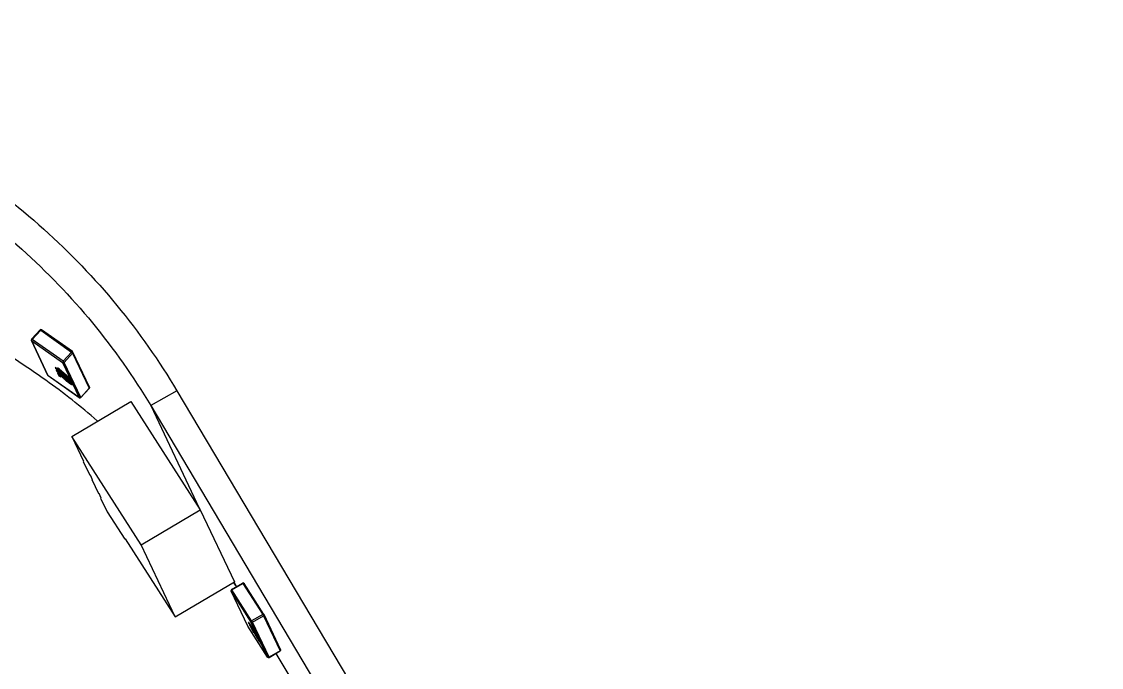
# Model space of a CAD drawing. Header units: millimetres. Extents: x 0 to 432, y 0 to 279.
# Drawn here: x 370.22 to 384.51, y 216.17 to 224.71 of the extents above; entities that cross this region are included whole.
import ezdxf

# ---------------------------------------------------------------- set-up
doc = ezdxf.new("R2010")
doc.units = ezdxf.units.MM
doc.header["$LTSCALE"] = 23.749
doc.layers.get('0').update_dxf_attribs({"linetype": 'CONTINUOUS'})

msp = doc.modelspace()

# ---------------------------------------------------------------- linework, layer by layer
at = {"color": 7, "linetype": 'CONTINUOUS'}
for p, q in [((370.355, 220.509), (370.467, 220.631)), ((370.363, 220.506), (370.475, 220.628)), ((370.772, 220.216), (370.363, 220.506)), ((370.475, 220.628), (370.884, 220.338)), ((370.896, 220.344), (370.487, 220.633)), ((370.571, 220.029), (370.353, 220.492)), ((370.575, 220.025), (370.356, 220.488)), ((370.356, 220.488), (370.766, 220.199)), ((370.884, 220.338), (370.772, 220.216)), ((370.786, 220.202), (370.898, 220.324)), ((370.898, 220.324), (371.117, 219.861)), ((371.12, 219.875), (370.901, 220.338)), ((370.666, 220.135), (370.665, 220.134)), ((370.665, 220.134), (370.669, 220.126)), ((370.71, 220.102), (370.665, 220.134)), ((370.708, 220.106), (370.666, 220.135)), ((370.669, 220.126), (370.714, 220.094)), ((370.683, 220.099), (370.682, 220.098)), ((370.695, 220.096), (370.694, 220.095)), ((370.699, 220.13), (370.697, 220.129)), ((370.697, 220.129), (370.71, 220.102)), ((370.721, 220.112), (370.697, 220.129)), ((370.722, 220.114), (370.699, 220.13)), ((370.705, 220.08), (370.704, 220.078)), ((370.705, 220.081), (370.705, 220.081)), ((370.705, 220.081), (370.707, 220.08)), ((370.705, 220.081), (370.705, 220.08)), ((370.714, 220.094), (370.717, 220.087)), ((370.717, 220.087), (370.741, 220.07)), ((370.722, 220.114), (370.721, 220.112)), ((370.848, 220.004), (370.721, 220.112)), ((370.722, 220.114), (370.849, 220.005)), ((370.734, 220.086), (370.726, 220.102)), ((370.726, 220.102), (370.801, 220.038)), ((370.735, 220.087), (370.729, 220.1)), ((370.735, 220.087), (370.734, 220.086)), ((370.801, 220.038), (370.734, 220.086)), ((370.785, 220.051), (370.735, 220.087)), ((370.741, 220.07), (370.737, 220.078)), ((370.737, 220.078), (370.851, 219.998)), ((370.742, 220.071), (370.74, 220.076)), ((370.742, 220.071), (370.741, 220.07)), ((370.766, 220.199), (370.985, 219.736)), ((371.005, 219.739), (370.786, 220.202)), ((370.576, 220.023), (370.575, 220.025)), ((370.985, 219.736), (370.575, 220.025)), ((370.986, 219.734), (370.576, 220.023)), ((370.699, 220.066), (370.698, 220.065)), ((370.698, 220.065), (370.716, 220.026)), ((370.715, 220.054), (370.714, 220.053)), ((370.716, 220.026), (370.74, 220.009)), ((370.74, 220.009), (370.727, 220.037)), ((370.741, 220.01), (370.73, 220.034)), ((370.766, 220.048), (370.739, 220.067)), ((370.74, 220.068), (370.768, 220.049)), ((370.741, 220.01), (370.74, 220.009)), ((370.768, 220.049), (370.766, 220.048)), ((370.773, 220.005), (370.772, 220.003)), ((370.783, 220.016), (370.782, 220.015)), ((370.832, 219.971), (370.831, 219.97)), ((370.831, 219.97), (370.832, 219.964)), ((370.847, 219.941), (370.845, 219.94)), ((370.847, 219.975), (370.849, 219.975)), ((370.849, 220.005), (370.848, 220.004)), ((370.851, 219.998), (370.848, 220.004)), ((370.852, 219.999), (370.849, 220.005)), ((370.849, 219.975), (370.849, 219.974)), ((370.852, 219.999), (370.851, 219.998)), ((370.871, 219.963), (370.87, 219.961)), ((370.87, 219.957), (370.871, 219.958)), ((370.871, 219.929), (370.871, 219.927)), ((370.871, 219.927), (370.871, 219.926)), ((370.893, 219.915), (370.892, 219.914)), ((370.893, 219.909), (370.894, 219.911)), ((371.117, 219.861), (371.005, 219.739)), ((371.005, 219.736), (371.117, 219.858)), ((372.279, 219.825), (371.931, 219.63)), ((370.887, 219.223), (371.669, 219.685)), ((370.985, 219.736), (370.986, 219.734)), ((371.669, 219.685), (372.586, 218.251)), ((371.931, 219.63), (372.572, 218.274)), ((371.931, 219.63), (384.164, 199.056)), ((370.887, 219.223), (371.042, 218.895)), ((371.804, 217.789), (370.887, 219.223)), ((371.039, 218.893), (371.125, 218.711)), ((371.128, 218.713), (371.157, 218.653)), ((371.153, 218.651), (371.239, 218.469)), ((371.243, 218.471), (371.271, 218.41)), ((371.268, 218.408), (371.354, 218.227)), ((371.354, 218.227), (371.587, 217.862)), ((371.804, 217.789), (372.586, 218.251)), ((372.586, 218.251), (373.038, 217.297)), ((371.595, 217.868), (372.256, 216.835)), ((372.256, 216.835), (371.804, 217.789)), ((372.256, 216.835), (373.038, 217.297)), ((373.002, 217.197), (373.148, 217.283)), ((373.006, 217.191), (373.152, 217.277)), ((373.035, 217.295), (373.059, 217.244)), ((373.059, 217.244), (373.065, 217.234)), ((373.152, 217.277), (373.414, 216.868)), ((373.43, 216.869), (373.168, 217.278)), ((372.996, 217.177), (372.996, 217.179)), ((373.215, 216.714), (372.996, 217.177)), ((372.996, 217.177), (372.996, 217.176)), ((372.996, 217.176), (372.996, 217.177)), ((373.215, 216.713), (372.996, 217.176)), ((372.996, 217.176), (373.258, 216.767)), ((373.267, 216.782), (373.006, 217.191)), ((373.414, 216.868), (373.267, 216.782)), ((373.278, 216.764), (373.424, 216.85)), ((373.424, 216.85), (373.643, 216.388)), ((373.649, 216.405), (373.431, 216.868)), ((373.216, 216.713), (373.215, 216.714)), ((373.477, 216.304), (373.215, 216.713)), ((373.229, 216.761), (373.227, 216.76)), ((373.227, 216.76), (373.231, 216.752)), ((373.256, 216.715), (373.227, 216.76)), ((373.249, 216.729), (373.229, 216.761)), ((373.231, 216.752), (373.259, 216.707)), ((373.245, 216.743), (373.243, 216.742)), ((373.243, 216.742), (373.256, 216.715)), ((373.258, 216.718), (373.243, 216.742)), ((373.246, 216.725), (373.244, 216.724)), ((373.244, 216.724), (373.244, 216.723)), ((373.244, 216.723), (373.246, 216.72)), ((373.26, 216.719), (373.245, 216.743)), ((373.248, 216.722), (373.252, 216.717)), ((373.252, 216.717), (373.25, 216.716)), ((373.254, 216.714), (373.259, 216.707)), ((373.258, 216.767), (373.477, 216.304)), ((373.26, 216.719), (373.258, 216.718)), ((373.344, 216.576), (373.258, 216.718)), ((373.259, 216.707), (373.263, 216.699)), ((373.259, 216.707), (373.261, 216.704)), ((373.26, 216.699), (373.259, 216.698)), ((373.26, 216.719), (373.346, 216.577)), ((373.261, 216.692), (373.26, 216.691)), ((373.26, 216.691), (373.278, 216.651)), ((373.27, 216.674), (373.26, 216.691)), ((373.261, 216.704), (373.261, 216.704)), ((373.262, 216.697), (373.272, 216.682)), ((373.271, 216.691), (373.263, 216.708)), ((373.263, 216.708), (373.314, 216.624)), ((373.263, 216.699), (373.278, 216.676)), ((373.265, 216.692), (373.276, 216.674)), ((373.272, 216.675), (373.27, 216.674)), ((373.273, 216.692), (373.271, 216.691)), ((373.314, 216.624), (373.271, 216.691)), ((373.278, 216.676), (373.275, 216.683)), ((373.275, 216.683), (373.347, 216.57)), ((373.276, 216.674), (373.297, 216.64)), ((373.497, 216.301), (373.278, 216.764)), ((373.279, 216.676), (373.278, 216.676)), ((373.278, 216.651), (373.293, 216.628)), ((373.293, 216.628), (373.28, 216.656)), ((373.28, 216.656), (373.296, 216.629)), ((373.297, 216.648), (373.295, 216.647)), ((373.295, 216.646), (373.299, 216.639)), ((373.297, 216.64), (373.298, 216.638)), ((373.295, 216.629), (373.29, 216.64)), ((373.295, 216.629), (373.293, 216.628)), ((373.296, 216.629), (373.307, 216.611)), ((373.307, 216.611), (373.308, 216.609)), ((373.311, 216.61), (373.309, 216.609)), ((373.312, 216.605), (373.309, 216.609)), ((373.31, 216.613), (373.312, 216.611)), ((373.31, 216.612), (373.311, 216.61)), ((373.313, 216.615), (373.311, 216.614)), ((373.311, 216.61), (373.314, 216.606)), ((373.312, 216.611), (373.315, 216.606)), ((373.313, 216.623), (373.313, 216.623)), ((373.313, 216.623), (373.342, 216.578)), ((373.313, 216.615), (373.317, 216.608)), ((373.314, 216.616), (373.339, 216.576)), ((373.314, 216.606), (373.344, 216.556)), ((373.315, 216.606), (373.346, 216.558)), ((373.317, 216.608), (373.338, 216.576)), ((373.338, 216.576), (373.338, 216.575)), ((373.338, 216.575), (373.347, 216.562)), ((373.346, 216.577), (373.344, 216.576)), ((373.347, 216.57), (373.344, 216.576)), ((373.346, 216.558), (373.345, 216.557)), ((373.345, 216.557), (373.347, 216.551)), ((373.363, 216.528), (373.345, 216.557)), ((373.349, 216.571), (373.346, 216.577)), ((373.346, 216.57), (373.354, 216.557)), ((373.349, 216.571), (373.347, 216.57)), ((373.347, 216.558), (373.347, 216.558)), ((373.347, 216.551), (373.361, 216.528)), ((373.349, 216.553), (373.35, 216.552)), ((373.361, 216.528), (373.359, 216.527)), ((373.361, 216.528), (373.366, 216.52)), ((373.367, 216.534), (373.365, 216.533)), ((373.366, 216.53), (373.368, 216.531)), ((373.367, 216.534), (373.368, 216.531)), ((373.368, 216.531), (373.368, 216.531)), ((373.389, 216.487), (373.387, 216.486)), ((373.389, 216.487), (373.39, 216.484)), ((373.389, 216.482), (373.39, 216.483)), ((373.39, 216.484), (373.39, 216.483)), ((373.643, 216.388), (373.497, 216.301)), ((373.497, 216.299), (373.643, 216.386)), ((373.477, 216.304), (373.477, 216.304)), ((373.589, 216.353), (373.827, 215.952))]:
    msp.add_line(p, q, dxfattribs=at)
at = {"color": 3, "linetype": 'CONTINUOUS'}
msp.add_line((372.279, 219.825), (384.513, 199.252), dxfattribs=at)
at = {"color": 7, "linetype": 'CONTINUOUS'}
for centre, radius, start, end in [((370.366, 220.499), 0.015, 137.4736, 205.3126), ((370.478, 220.621), 0.015, 54.7592, 137.4725), ((370.485, 220.63), 0.0034, 54.6951, 60.9504), ((364.869, 212.035), 9.751, 54.4117, 58.2977), ((370.887, 220.331), 0.015, 25.314, 54.7591), ((365.045, 212.282), 9.448, 49.16, 54.4061), ((370.585, 220.036), 0.015, 205.314, 234.7591), ((371.106, 219.868), 0.015, 317.4736, 25.3126), ((370.994, 219.746), 0.015, 234.7592, 317.4725), ((365.617, 212.819), 8.658, 30.7367, 31.0983), ((373.155, 217.27), 0.015, 32.6087, 120.5901), ((373.009, 217.184), 0.015, 120.5902, 205.3137), ((373.417, 216.861), 0.015, 25.3175, 32.605), ((373.228, 216.721), 0.015, 205.3154, 212.6086), ((372.319, 216.071), 1.133, 34.5171, 34.7145), ((371.926, 215.799), 1.613, 34.5519, 34.6863), ((372.624, 216.282), 0.761, 33.7799, 34.4336), ((371.981, 215.851), 1.536, 33.5033, 33.8224), ((374.057, 217.169), 0.928, 210.5016, 210.9342), ((373.22, 216.668), 0.0504, 36.635, 38.3441), ((373.224, 216.67), 0.0464, 38.3572, 38.5741), ((373.191, 216.646), 0.0872, 35.8629, 36.6636), ((370.815, 215.084), 2.932, 33.0453, 33.4262), ((371.915, 215.791), 1.623, 32.9847, 33.2889), ((370.341, 214.776), 3.497, 32.8994, 33.0404), ((369.207, 214.031), 4.852, 32.6163, 33.0119), ((367.314, 212.82), 7.101, 32.6105, 32.8812), ((368.125, 213.342), 6.138, 32.6352, 32.8984), ((366.572, 212.345), 7.982, 32.3982, 32.6113), ((370.121, 214.729), 3.704, 30.5647, 30.9548), ((379.24, 220.411), 7.039, 212.4093, 212.6343), ((366.192, 212.092), 8.437, 32.4254, 32.6129), ((371.546, 215.475), 2.107, 31.3848, 31.5406), ((374.983, 217.546), 1.915, 211.1335, 211.309), ((372.087, 215.806), 1.472, 31.2397, 31.376), ((375.112, 217.722), 2.115, 213.3999, 213.5537), ((375.068, 217.607), 2.022, 212.3257, 212.5824), ((373.715, 216.748), 0.416, 213.1974, 214.1197), ((373.636, 216.398), 0.015, 300.5902, 25.3137), ((373.49, 216.312), 0.015, 212.6095, 300.5899), ((373.486, 216.31), 0.0108, 212.6125, 215.2864), ((373.488, 216.316), 0.0173, 300.107, 300.59)]:
    msp.add_arc(centre, radius, start, end, dxfattribs=at)
at = {"color": 3, "linetype": 'CONTINUOUS'}
msp.add_open_spline([(351.395, 218.6), (351.985, 219.465), (353.402, 221.073), (356.026, 222.946), (359.013, 224.207), (362.167, 224.77), (365.283, 224.596), (367.705, 223.828), (369.405, 222.867), (370.534, 221.995), (371.507, 220.983), (372.044, 220.221), (372.279, 219.825)], degree=3, knots=[0, 0, 0, 0, 0.128172, 0.259404, 0.391403, 0.521701, 0.648207, 0.769709, 0.828693, 0.886569, 0.943578, 1, 1, 1, 1], dxfattribs=at)
at = {"color": 7, "linetype": 'CONTINUOUS'}
for points, knots in [([(351.72, 218.444), (352.291, 219.281), (353.662, 220.837), (356.201, 222.65), (359.092, 223.871), (362.145, 224.416), (365.16, 224.247), (367.503, 223.504), (369.149, 222.573), (370.241, 221.73), (371.184, 220.75), (371.702, 220.013), (371.931, 219.63)], [0, 0, 0, 0, 0.128172, 0.259404, 0.391402, 0.521701, 0.648207, 0.769709, 0.828693, 0.886569, 0.943578, 1, 1, 1, 1]), ([(370.363, 220.506), (370.362, 220.506), (370.361, 220.507), (370.359, 220.508), (370.358, 220.509), (370.357, 220.509), (370.356, 220.509), (370.355, 220.509), (370.355, 220.509), (370.355, 220.509)], [0, 0, 0, 0, 0.375141, 0.534526, 0.671732, 0.785567, 0.875932, 0.945088, 1, 1, 1, 1]), ([(370.356, 220.488), (370.356, 220.489), (370.356, 220.491), (370.356, 220.494), (370.357, 220.497), (370.359, 220.501), (370.361, 220.504), (370.363, 220.506)], [0, 0, 0, 0, 0.181454, 0.29514, 0.422481, 0.705456, 1, 1, 1, 1]), ([(370.467, 220.631), (370.467, 220.631), (370.467, 220.631), (370.468, 220.631), (370.469, 220.631), (370.47, 220.631), (370.471, 220.63), (370.472, 220.629), (370.474, 220.628), (370.475, 220.628)], [0, 0, 0, 0, 0.054912, 0.124068, 0.214433, 0.328268, 0.465474, 0.624859, 1, 1, 1, 1]), ([(370.475, 220.628), (370.476, 220.629), (370.478, 220.631), (370.48, 220.632), (370.482, 220.633), (370.484, 220.633), (370.485, 220.633), (370.486, 220.633), (370.486, 220.633)], [0, 0, 0, 0, 0.321152, 0.599168, 0.717951, 0.822853, 0.915527, 1, 1, 1, 1]), ([(370.353, 220.492), (370.353, 220.491), (370.354, 220.49), (370.355, 220.488), (370.356, 220.488)], [0, 0, 0, 0, 0.495807, 1, 1, 1, 1]), ([(370.772, 220.216), (370.771, 220.215), (370.769, 220.212), (370.766, 220.208), (370.765, 220.204), (370.765, 220.202), (370.765, 220.2), (370.766, 220.199)], [0, 0, 0, 0, 0.294544, 0.577519, 0.70486, 0.818546, 1, 1, 1, 1]), ([(370.786, 220.202), (370.786, 220.202), (370.785, 220.203), (370.784, 220.206), (370.781, 220.209), (370.777, 220.213), (370.774, 220.215), (370.772, 220.216)], [0, 0, 0, 0, 0.085826, 0.191225, 0.445997, 0.729139, 1, 1, 1, 1]), ([(370.896, 220.344), (370.896, 220.344), (370.895, 220.344), (370.894, 220.344), (370.892, 220.344), (370.89, 220.343), (370.887, 220.341), (370.885, 220.34), (370.884, 220.338)], [0, 0, 0, 0, 0.084251, 0.175489, 0.278812, 0.396593, 0.67514, 1, 1, 1, 1]), ([(370.884, 220.338), (370.886, 220.337), (370.889, 220.335), (370.893, 220.331), (370.895, 220.328), (370.897, 220.325), (370.898, 220.324), (370.898, 220.324)], [0, 0, 0, 0, 0.270861, 0.554003, 0.808775, 0.914174, 1, 1, 1, 1]), ([(370.898, 220.324), (370.899, 220.325), (370.901, 220.327), (370.902, 220.33), (370.902, 220.334), (370.901, 220.337), (370.901, 220.338)], [0, 0, 0, 0, 0.265567, 0.51984, 0.763239, 1, 1, 1, 1]), ([(370.682, 220.098), (370.682, 220.098), (370.682, 220.097), (370.682, 220.096), (370.682, 220.095), (370.683, 220.094), (370.683, 220.093)], [0, 0, 0, 0, 0.1682, 0.381468, 0.664047, 1, 1, 1, 1]), ([(370.694, 220.095), (370.692, 220.096), (370.69, 220.097), (370.687, 220.098), (370.685, 220.098), (370.684, 220.098), (370.683, 220.098), (370.682, 220.098)], [0, 0, 0, 0, 0.340786, 0.630796, 0.752618, 0.853887, 1, 1, 1, 1]), ([(370.683, 220.099), (370.684, 220.1), (370.685, 220.1), (370.687, 220.1), (370.689, 220.099), (370.691, 220.098), (370.694, 220.097), (370.695, 220.096)], [0, 0, 0, 0, 0.146113, 0.247382, 0.369204, 0.659214, 1, 1, 1, 1]), ([(370.683, 220.093), (370.683, 220.093), (370.683, 220.092), (370.684, 220.09), (370.686, 220.088), (370.688, 220.085), (370.691, 220.082), (370.694, 220.079), (370.697, 220.076), (370.701, 220.072), (370.707, 220.066), (370.718, 220.058), (370.732, 220.047), (370.745, 220.036), (370.763, 220.023), (370.777, 220.013), (370.786, 220.007)], [0, 0, 0, 0, 0.009577, 0.020043, 0.044664, 0.072892, 0.104069, 0.136871, 0.17061, 0.204707, 0.238832, 0.373598, 0.504463, 0.631943, 0.756612, 1, 1, 1, 1]), ([(370.739, 220.067), (370.735, 220.07), (370.729, 220.073), (370.721, 220.079), (370.716, 220.082), (370.71, 220.086), (370.704, 220.089), (370.699, 220.092), (370.695, 220.094), (370.694, 220.095)], [0, 0, 0, 0, 0.26763, 0.398517, 0.527216, 0.65231, 0.773817, 0.890292, 1, 1, 1, 1]), ([(370.695, 220.096), (370.697, 220.096), (370.7, 220.094), (370.705, 220.091), (370.71, 220.088), (370.714, 220.085), (370.716, 220.084)], [0, 0, 0, 0, 0.232584, 0.478764, 0.735817, 1, 1, 1, 1]), ([(370.704, 220.08), (370.704, 220.08), (370.704, 220.081), (370.705, 220.081), (370.705, 220.081)], [0, 0, 0, 0, 0.216976, 1, 1, 1, 1]), ([(370.704, 220.078), (370.704, 220.079), (370.704, 220.079), (370.703, 220.08), (370.704, 220.08), (370.704, 220.08)], [0, 0, 0, 0, 0.336814, 0.732971, 1, 1, 1, 1]), ([(370.782, 220.015), (370.779, 220.017), (370.772, 220.022), (370.762, 220.029), (370.752, 220.036), (370.744, 220.043), (370.737, 220.048), (370.732, 220.052), (370.727, 220.056), (370.721, 220.06), (370.716, 220.065), (370.712, 220.069), (370.709, 220.072), (370.707, 220.074), (370.705, 220.076), (370.705, 220.077), (370.704, 220.078), (370.704, 220.078)], [0, 0, 0, 0, 0.120433, 0.24201, 0.365096, 0.490009, 0.553487, 0.617775, 0.683328, 0.750407, 0.818462, 0.886477, 0.919586, 0.950968, 0.978516, 0.989858, 1, 1, 1, 1]), ([(370.705, 220.08), (370.705, 220.079), (370.706, 220.079), (370.707, 220.077), (370.708, 220.076), (370.71, 220.073), (370.713, 220.07), (370.718, 220.066), (370.723, 220.062), (370.728, 220.057), (370.733, 220.053), (370.738, 220.049), (370.745, 220.044), (370.753, 220.038), (370.763, 220.03), (370.773, 220.023), (370.78, 220.019), (370.783, 220.016)], [0, 0, 0, 0, 0.010142, 0.021484, 0.049032, 0.080414, 0.113523, 0.181538, 0.249593, 0.316672, 0.382225, 0.446513, 0.509991, 0.634904, 0.75799, 0.879567, 1, 1, 1, 1]), ([(370.707, 220.08), (370.708, 220.08), (370.709, 220.08), (370.711, 220.079), (370.714, 220.077), (370.717, 220.076), (370.722, 220.073), (370.728, 220.069), (370.737, 220.063), (370.745, 220.058), (370.756, 220.05), (370.765, 220.044), (370.77, 220.04)], [0, 0, 0, 0, 0.04104, 0.064565, 0.089239, 0.143347, 0.202224, 0.32688, 0.457427, 0.590558, 0.725602, 1, 1, 1, 1]), ([(370.716, 220.084), (370.72, 220.082), (370.728, 220.077), (370.736, 220.071), (370.74, 220.068)], [0, 0, 0, 0, 0.491942, 1, 1, 1, 1]), ([(370.766, 220.199), (370.767, 220.197), (370.771, 220.196), (370.776, 220.196), (370.782, 220.198), (370.785, 220.2), (370.786, 220.202)], [0, 0, 0, 0, 0.234975, 0.484585, 0.743014, 1, 1, 1, 1]), ([(370.575, 220.025), (370.574, 220.026), (370.573, 220.027), (370.572, 220.028), (370.571, 220.029)], [0, 0, 0, 0, 0.504193, 1, 1, 1, 1]), ([(370.714, 220.053), (370.711, 220.055), (370.706, 220.059), (370.7, 220.063), (370.698, 220.065)], [0, 0, 0, 0, 0.510114, 1, 1, 1, 1]), ([(370.699, 220.066), (370.702, 220.064), (370.707, 220.061), (370.713, 220.057), (370.715, 220.054)], [0, 0, 0, 0, 0.489886, 1, 1, 1, 1]), ([(370.772, 220.003), (370.767, 220.008), (370.758, 220.017), (370.739, 220.033), (370.724, 220.045), (370.714, 220.053)], [0, 0, 0, 0, 0.254493, 0.508072, 1, 1, 1, 1]), ([(370.715, 220.054), (370.725, 220.047), (370.74, 220.035), (370.759, 220.018), (370.768, 220.009), (370.773, 220.005)], [0, 0, 0, 0, 0.491928, 0.745507, 1, 1, 1, 1]), ([(370.727, 220.037), (370.73, 220.034), (370.735, 220.03), (370.742, 220.024), (370.748, 220.019), (370.756, 220.011), (370.763, 220.005), (370.766, 220.002)], [0, 0, 0, 0, 0.247028, 0.372, 0.497534, 0.748792, 1, 1, 1, 1]), ([(370.87, 219.961), (370.869, 219.962), (370.869, 219.962), (370.868, 219.964), (370.867, 219.965), (370.866, 219.967), (370.864, 219.97), (370.862, 219.972), (370.86, 219.974), (370.858, 219.976), (370.854, 219.98), (370.846, 219.987), (370.834, 219.997), (370.821, 220.008), (370.807, 220.019), (370.789, 220.032), (370.775, 220.041), (370.766, 220.048)], [0, 0, 0, 0, 0.009567, 0.020067, 0.031874, 0.044757, 0.073139, 0.104145, 0.120494, 0.137075, 0.170784, 0.239002, 0.373731, 0.504619, 0.632056, 0.756671, 1, 1, 1, 1]), ([(370.766, 220.002), (370.769, 219.999), (370.776, 219.992), (370.79, 219.98), (370.804, 219.967), (370.818, 219.955), (370.827, 219.948), (370.834, 219.943), (370.84, 219.939), (370.845, 219.935), (370.848, 219.933), (370.85, 219.931)], [0, 0, 0, 0, 0.12851, 0.256989, 0.513242, 0.639843, 0.764001, 0.824656, 0.884338, 0.942747, 1, 1, 1, 1]), ([(370.768, 220.049), (370.777, 220.043), (370.79, 220.033), (370.808, 220.02), (370.822, 220.009), (370.836, 219.998), (370.847, 219.989), (370.855, 219.982), (370.859, 219.978), (370.861, 219.976), (370.863, 219.974), (370.865, 219.971), (370.867, 219.968), (370.869, 219.966), (370.87, 219.965), (370.87, 219.964), (370.871, 219.963), (370.871, 219.963)], [0, 0, 0, 0, 0.243329, 0.367944, 0.495381, 0.626269, 0.760998, 0.829216, 0.862925, 0.879506, 0.895855, 0.926861, 0.955243, 0.968126, 0.979933, 0.990433, 1, 1, 1, 1]), ([(370.77, 220.04), (370.775, 220.036), (370.785, 220.029), (370.798, 220.02), (370.808, 220.012), (370.815, 220.008), (370.82, 220.004), (370.824, 220.001), (370.827, 219.997), (370.83, 219.995), (370.831, 219.994)], [0, 0, 0, 0, 0.241636, 0.487393, 0.612086, 0.738542, 0.802791, 0.86769, 0.933433, 1, 1, 1, 1]), ([(370.845, 219.94), (370.844, 219.941), (370.841, 219.943), (370.836, 219.946), (370.832, 219.95), (370.825, 219.955), (370.819, 219.96), (370.813, 219.966), (370.804, 219.974), (370.79, 219.987), (370.778, 219.998), (370.772, 220.003)], [0, 0, 0, 0, 0.05726, 0.116077, 0.176738, 0.238524, 0.364179, 0.427578, 0.491077, 0.745493, 1, 1, 1, 1]), ([(370.773, 220.005), (370.779, 219.999), (370.791, 219.988), (370.805, 219.976), (370.814, 219.967), (370.821, 219.962), (370.827, 219.957), (370.833, 219.951), (370.838, 219.948), (370.842, 219.944), (370.845, 219.942), (370.847, 219.941)], [0, 0, 0, 0, 0.254507, 0.508923, 0.572422, 0.635821, 0.761476, 0.823262, 0.883923, 0.94274, 1, 1, 1, 1]), ([(370.849, 219.974), (370.848, 219.974), (370.848, 219.974), (370.847, 219.974), (370.846, 219.974), (370.845, 219.974), (370.844, 219.975), (370.842, 219.976), (370.84, 219.976), (370.838, 219.977), (370.835, 219.979), (370.832, 219.981), (370.828, 219.984), (370.823, 219.986), (370.817, 219.99), (370.81, 219.996), (370.801, 220.002), (370.791, 220.008), (370.785, 220.013), (370.782, 220.015)], [0, 0, 0, 0, 0.010237, 0.016895, 0.024613, 0.04309, 0.064919, 0.088657, 0.114414, 0.142024, 0.170939, 0.232533, 0.297496, 0.364152, 0.432178, 0.571205, 0.712557, 0.855575, 1, 1, 1, 1]), ([(370.783, 220.016), (370.786, 220.014), (370.792, 220.01), (370.8, 220.004), (370.809, 219.999), (370.817, 219.993), (370.824, 219.988), (370.829, 219.985), (370.833, 219.982), (370.837, 219.98), (370.84, 219.979), (370.842, 219.977), (370.844, 219.977), (370.845, 219.976), (370.846, 219.976), (370.847, 219.975)], [0, 0, 0, 0, 0.13733, 0.273487, 0.408205, 0.541186, 0.671067, 0.734278, 0.796002, 0.854854, 0.90935, 0.934669, 0.958168, 0.980078, 1, 1, 1, 1]), ([(370.786, 220.007), (370.79, 220.004), (370.798, 219.998), (370.808, 219.991), (370.816, 219.986), (370.824, 219.98), (370.83, 219.977), (370.834, 219.974)], [0, 0, 0, 0, 0.25734, 0.511711, 0.636447, 0.760165, 1, 1, 1, 1]), ([(370.831, 219.994), (370.833, 219.993), (370.836, 219.99), (370.839, 219.987), (370.841, 219.985), (370.844, 219.983), (370.845, 219.981), (370.846, 219.979), (370.847, 219.978), (370.848, 219.977), (370.848, 219.977), (370.848, 219.976)], [0, 0, 0, 0, 0.275223, 0.412829, 0.549268, 0.682131, 0.806241, 0.863196, 0.915151, 0.960052, 1, 1, 1, 1]), ([(370.892, 219.914), (370.889, 219.919), (370.883, 219.926), (370.873, 219.936), (370.865, 219.943), (370.856, 219.95), (370.848, 219.957), (370.839, 219.964), (370.834, 219.968), (370.831, 219.97)], [0, 0, 0, 0, 0.212238, 0.347297, 0.483749, 0.617746, 0.748197, 0.875739, 1, 1, 1, 1]), ([(370.832, 219.971), (370.835, 219.969), (370.841, 219.965), (370.849, 219.959), (370.858, 219.952), (370.866, 219.945), (370.875, 219.937), (370.884, 219.928), (370.891, 219.92), (370.893, 219.915)], [0, 0, 0, 0, 0.124261, 0.251803, 0.382254, 0.516251, 0.652703, 0.787762, 1, 1, 1, 1]), ([(370.832, 219.964), (370.834, 219.962), (370.837, 219.96), (370.845, 219.955), (370.854, 219.947), (370.863, 219.939), (370.869, 219.932), (370.871, 219.929)], [0, 0, 0, 0, 0.122553, 0.248029, 0.51072, 0.782705, 1, 1, 1, 1]), ([(370.834, 219.974), (370.838, 219.972), (370.843, 219.968), (370.85, 219.964), (370.855, 219.962), (370.858, 219.96), (370.861, 219.959), (370.863, 219.958), (370.865, 219.957), (370.866, 219.956), (370.868, 219.956), (370.87, 219.956), (370.87, 219.957)], [0, 0, 0, 0, 0.319207, 0.473324, 0.620486, 0.689796, 0.755055, 0.814438, 0.866477, 0.911254, 0.948116, 1, 1, 1, 1]), ([(370.871, 219.926), (370.871, 219.926), (370.87, 219.926), (370.869, 219.926), (370.867, 219.927), (370.865, 219.927), (370.863, 219.928), (370.859, 219.931), (370.853, 219.934), (370.848, 219.938), (370.845, 219.94)], [0, 0, 0, 0, 0.023436, 0.054832, 0.142077, 0.196611, 0.255282, 0.382898, 0.674912, 1, 1, 1, 1]), ([(370.847, 219.941), (370.849, 219.94), (370.853, 219.937), (370.858, 219.933), (370.863, 219.931), (370.866, 219.929), (370.868, 219.929), (370.868, 219.928)], [0, 0, 0, 0, 0.286537, 0.555846, 0.795664, 0.902809, 1, 1, 1, 1]), ([(370.848, 219.976), (370.848, 219.976), (370.849, 219.976), (370.849, 219.975), (370.849, 219.975)], [0, 0, 0, 0, 0.571631, 1, 1, 1, 1]), ([(370.85, 219.931), (370.852, 219.93), (370.856, 219.927), (370.863, 219.922), (370.869, 219.918), (370.875, 219.915), (370.88, 219.912), (370.883, 219.911), (370.886, 219.91), (370.888, 219.909), (370.89, 219.909), (370.891, 219.909), (370.892, 219.909), (370.892, 219.909), (370.892, 219.909), (370.893, 219.909)], [0, 0, 0, 0, 0.165212, 0.323953, 0.475394, 0.616762, 0.745302, 0.803518, 0.85729, 0.905092, 0.944945, 0.961717, 0.976393, 0.988918, 1, 1, 1, 1]), ([(370.868, 219.928), (370.869, 219.928), (370.87, 219.928), (370.871, 219.928), (370.871, 219.928)], [0, 0, 0, 0, 0.558852, 1, 1, 1, 1]), ([(370.87, 219.957), (370.87, 219.957), (370.871, 219.958), (370.87, 219.959), (370.87, 219.96), (370.87, 219.961), (370.87, 219.961)], [0, 0, 0, 0, 0.168369, 0.380554, 0.663851, 1, 1, 1, 1]), ([(370.871, 219.963), (370.871, 219.962), (370.871, 219.961), (370.872, 219.96), (370.872, 219.959), (370.872, 219.959), (370.871, 219.958)], [0, 0, 0, 0, 0.336149, 0.619446, 0.831631, 1, 1, 1, 1]), ([(370.893, 219.909), (370.893, 219.91), (370.893, 219.911), (370.893, 219.912), (370.892, 219.913), (370.892, 219.914)], [0, 0, 0, 0, 0.373699, 0.652417, 1, 1, 1, 1]), ([(370.893, 219.915), (370.894, 219.915), (370.894, 219.914), (370.894, 219.912), (370.894, 219.911), (370.894, 219.911)], [0, 0, 0, 0, 0.347582, 0.6263, 1, 1, 1, 1]), ([(371.12, 219.875), (371.12, 219.874), (371.121, 219.871), (371.121, 219.868), (371.12, 219.864), (371.118, 219.862), (371.117, 219.861)], [0, 0, 0, 0, 0.236761, 0.48016, 0.734433, 1, 1, 1, 1]), ([(371.117, 219.861), (371.117, 219.861), (371.117, 219.86), (371.118, 219.859), (371.118, 219.859), (371.117, 219.858), (371.117, 219.858)], [0, 0, 0, 0, 0.343475, 0.618191, 0.829938, 1, 1, 1, 1]), ([(371.005, 219.739), (371.004, 219.737), (371.001, 219.735), (370.995, 219.733), (370.989, 219.733), (370.986, 219.735), (370.985, 219.736)], [0, 0, 0, 0, 0.256986, 0.515415, 0.765025, 1, 1, 1, 1]), ([(371.005, 219.736), (371.006, 219.736), (371.006, 219.737), (371.006, 219.737), (371.006, 219.738), (371.005, 219.739), (371.005, 219.739)], [0, 0, 0, 0, 0.170062, 0.381809, 0.656525, 1, 1, 1, 1]), ([(373.148, 217.283), (373.148, 217.283), (373.148, 217.283), (373.148, 217.283), (373.149, 217.282), (373.149, 217.281), (373.15, 217.281), (373.151, 217.279), (373.152, 217.278), (373.152, 217.277)], [0, 0, 0, 0, 0.022624, 0.075035, 0.158975, 0.273771, 0.417738, 0.588859, 1, 1, 1, 1]), ([(373.152, 217.277), (373.154, 217.278), (373.157, 217.28), (373.161, 217.28), (373.164, 217.28), (373.166, 217.28), (373.167, 217.279), (373.168, 217.278), (373.168, 217.278)], [0, 0, 0, 0, 0.315538, 0.59484, 0.714773, 0.820386, 0.913842, 1, 1, 1, 1]), ([(372.996, 217.179), (372.996, 217.18), (372.997, 217.182), (372.999, 217.185), (373.002, 217.188), (373.005, 217.19), (373.006, 217.191)], [0, 0, 0, 0, 0.197815, 0.437896, 0.711011, 1, 1, 1, 1]), ([(373.006, 217.191), (373.005, 217.192), (373.005, 217.193), (373.004, 217.194), (373.003, 217.195), (373.003, 217.196), (373.002, 217.196), (373.002, 217.196), (373.002, 217.197), (373.002, 217.197)], [0, 0, 0, 0, 0.411141, 0.582262, 0.726229, 0.841025, 0.924965, 0.977376, 1, 1, 1, 1]), ([(373.43, 216.869), (373.429, 216.87), (373.429, 216.871), (373.427, 216.871), (373.425, 216.872), (373.422, 216.872), (373.418, 216.871), (373.415, 216.869), (373.414, 216.868)], [0, 0, 0, 0, 0.086158, 0.179614, 0.285227, 0.40516, 0.684462, 1, 1, 1, 1]), ([(373.414, 216.868), (373.416, 216.865), (373.418, 216.86), (373.422, 216.854), (373.423, 216.852), (373.424, 216.85)], [0, 0, 0, 0, 0.548688, 0.806519, 1, 1, 1, 1]), ([(373.424, 216.85), (373.425, 216.851), (373.428, 216.854), (373.431, 216.858), (373.432, 216.863), (373.431, 216.866), (373.431, 216.868)], [0, 0, 0, 0, 0.268398, 0.525383, 0.767769, 1, 1, 1, 1]), ([(373.25, 216.716), (373.249, 216.717), (373.248, 216.719), (373.247, 216.72), (373.246, 216.721), (373.246, 216.722), (373.245, 216.723), (373.245, 216.723), (373.244, 216.724), (373.244, 216.724)], [0, 0, 0, 0, 0.379903, 0.545272, 0.691222, 0.815339, 0.909861, 0.971206, 1, 1, 1, 1]), ([(373.246, 216.725), (373.246, 216.725), (373.246, 216.725), (373.246, 216.724), (373.247, 216.724), (373.248, 216.723), (373.248, 216.722), (373.248, 216.722)], [0, 0, 0, 0, 0.035076, 0.093749, 0.293246, 0.601347, 1, 1, 1, 1]), ([(373.246, 216.72), (373.247, 216.716), (373.251, 216.709), (373.255, 216.702), (373.258, 216.698)], [0, 0, 0, 0, 0.430032, 1, 1, 1, 1]), ([(373.267, 216.782), (373.266, 216.781), (373.263, 216.779), (373.26, 216.775), (373.258, 216.773), (373.258, 216.771), (373.257, 216.769), (373.258, 216.768), (373.258, 216.767)], [0, 0, 0, 0, 0.308934, 0.590272, 0.712743, 0.820731, 0.915267, 1, 1, 1, 1]), ([(373.258, 216.767), (373.259, 216.766), (373.261, 216.763), (373.267, 216.762), (373.272, 216.762), (373.276, 216.763), (373.278, 216.764)], [0, 0, 0, 0, 0.230601, 0.474627, 0.733386, 1, 1, 1, 1]), ([(373.259, 216.698), (373.259, 216.699), (373.259, 216.699), (373.259, 216.7), (373.258, 216.7), (373.258, 216.7), (373.259, 216.7)], [0, 0, 0, 0, 0.414474, 0.735452, 0.923051, 1, 1, 1, 1]), ([(373.259, 216.7), (373.259, 216.7), (373.259, 216.7), (373.259, 216.7), (373.259, 216.7), (373.26, 216.699), (373.26, 216.699)], [0, 0, 0, 0, 0.092638, 0.297761, 0.611123, 1, 1, 1, 1]), ([(373.311, 216.614), (373.307, 216.621), (373.3, 216.631), (373.292, 216.644), (373.285, 216.655), (373.279, 216.665), (373.272, 216.677), (373.266, 216.686), (373.262, 216.693), (373.26, 216.696), (373.259, 216.698), (373.259, 216.698)], [0, 0, 0, 0, 0.238657, 0.360408, 0.484301, 0.611566, 0.744778, 0.883058, 0.949365, 0.97787, 1, 1, 1, 1]), ([(373.261, 216.692), (373.266, 216.685), (373.274, 216.671), (373.29, 216.645), (373.302, 216.626), (373.31, 216.613)], [0, 0, 0, 0, 0.265742, 0.519019, 1, 1, 1, 1]), ([(373.278, 216.764), (373.277, 216.765), (373.276, 216.768), (373.272, 216.774), (373.269, 216.779), (373.267, 216.782)], [0, 0, 0, 0, 0.193481, 0.451312, 1, 1, 1, 1]), ([(373.309, 216.609), (373.303, 216.621), (373.29, 216.642), (373.277, 216.664), (373.27, 216.674)], [0, 0, 0, 0, 0.510954, 1, 1, 1, 1]), ([(373.308, 216.609), (373.313, 216.602), (373.329, 216.574), (373.346, 216.546), (373.359, 216.526)], [0, 0, 0, 0, 0.256877, 1, 1, 1, 1]), ([(373.345, 216.569), (373.339, 216.578), (373.328, 216.596), (373.317, 216.613), (373.311, 216.622)], [0, 0, 0, 0, 0.514079, 1, 1, 1, 1]), ([(373.347, 216.558), (373.344, 216.562), (373.339, 216.571), (373.33, 216.585), (373.321, 216.599), (373.314, 216.609), (373.311, 216.614)], [0, 0, 0, 0, 0.222122, 0.47292, 0.733688, 1, 1, 1, 1]), ([(373.359, 216.527), (373.358, 216.529), (373.354, 216.536), (373.346, 216.548), (373.336, 216.565), (373.324, 216.584), (373.316, 216.598), (373.312, 216.605)], [0, 0, 0, 0, 0.113843, 0.234983, 0.487511, 0.743488, 1, 1, 1, 1]), ([(373.339, 216.576), (373.34, 216.574), (373.342, 216.57), (373.346, 216.565), (373.348, 216.56), (373.35, 216.557), (373.351, 216.555), (373.351, 216.555)], [0, 0, 0, 0, 0.272718, 0.546091, 0.804547, 0.914683, 1, 1, 1, 1]), ([(373.365, 216.533), (373.364, 216.534), (373.363, 216.537), (373.36, 216.542), (373.356, 216.55), (373.35, 216.559), (373.347, 216.566), (373.345, 216.569)], [0, 0, 0, 0, 0.084486, 0.192133, 0.449258, 0.725447, 1, 1, 1, 1]), ([(373.352, 216.553), (373.352, 216.552), (373.352, 216.553), (373.352, 216.553), (373.351, 216.553), (373.351, 216.554), (373.35, 216.554), (373.35, 216.555), (373.349, 216.556), (373.348, 216.558), (373.347, 216.558)], [0, 0, 0, 0, 0.011108, 0.031136, 0.099101, 0.198866, 0.326773, 0.475953, 0.637726, 1, 1, 1, 1]), ([(373.347, 216.551), (373.349, 216.548), (373.354, 216.541), (373.361, 216.529), (373.368, 216.518), (373.372, 216.511), (373.374, 216.507)], [0, 0, 0, 0, 0.243143, 0.503624, 0.777394, 1, 1, 1, 1]), ([(373.35, 216.552), (373.351, 216.55), (373.354, 216.546), (373.357, 216.541), (373.361, 216.536), (373.363, 216.533), (373.364, 216.532)], [0, 0, 0, 0, 0.286779, 0.560425, 0.807269, 1, 1, 1, 1]), ([(373.351, 216.555), (373.351, 216.554), (373.352, 216.554), (373.352, 216.553), (373.352, 216.553), (373.352, 216.553), (373.352, 216.553)], [0, 0, 0, 0, 0.412904, 0.733741, 0.922608, 1, 1, 1, 1]), ([(373.354, 216.557), (373.357, 216.553), (373.361, 216.545), (373.365, 216.538), (373.367, 216.534)], [0, 0, 0, 0, 0.568748, 1, 1, 1, 1]), ([(373.374, 216.505), (373.374, 216.505), (373.374, 216.505), (373.374, 216.505), (373.374, 216.505), (373.374, 216.506), (373.373, 216.506), (373.372, 216.507), (373.372, 216.508), (373.371, 216.51), (373.37, 216.511), (373.368, 216.513), (373.367, 216.516), (373.364, 216.519), (373.362, 216.523), (373.36, 216.525), (373.359, 216.527)], [0, 0, 0, 0, 0.003786, 0.011042, 0.021696, 0.035277, 0.07068, 0.116323, 0.169756, 0.227961, 0.290369, 0.356752, 0.500808, 0.658574, 0.82656, 1, 1, 1, 1]), ([(373.387, 216.486), (373.387, 216.487), (373.385, 216.49), (373.382, 216.496), (373.375, 216.509), (373.368, 216.52), (373.363, 216.528)], [0, 0, 0, 0, 0.085283, 0.193191, 0.452845, 1, 1, 1, 1]), ([(373.364, 216.532), (373.364, 216.531), (373.365, 216.531), (373.365, 216.53), (373.366, 216.53), (373.366, 216.529), (373.366, 216.53)], [0, 0, 0, 0, 0.410258, 0.719641, 0.91092, 1, 1, 1, 1]), ([(373.364, 216.518), (373.366, 216.515), (373.37, 216.508), (373.376, 216.499), (373.381, 216.492), (373.384, 216.487), (373.386, 216.485), (373.386, 216.484)], [0, 0, 0, 0, 0.298403, 0.573416, 0.813148, 0.914587, 1, 1, 1, 1]), ([(373.366, 216.53), (373.366, 216.53), (373.366, 216.53), (373.366, 216.53), (373.366, 216.531), (373.366, 216.532), (373.365, 216.533), (373.365, 216.533)], [0, 0, 0, 0, 0.074529, 0.152492, 0.263097, 0.584904, 1, 1, 1, 1]), ([(373.365, 216.529), (373.37, 216.521), (373.376, 216.51), (373.384, 216.497), (373.387, 216.491), (373.388, 216.488), (373.389, 216.487)], [0, 0, 0, 0, 0.547126, 0.806796, 0.914715, 1, 1, 1, 1]), ([(373.374, 216.507), (373.374, 216.507), (373.374, 216.506), (373.374, 216.506), (373.374, 216.505), (373.374, 216.505), (373.374, 216.505), (373.374, 216.505)], [0, 0, 0, 0, 0.411612, 0.721361, 0.915214, 0.970117, 1, 1, 1, 1]), ([(373.386, 216.484), (373.387, 216.484), (373.387, 216.483), (373.388, 216.482), (373.388, 216.482), (373.389, 216.482), (373.389, 216.482), (373.389, 216.482)], [0, 0, 0, 0, 0.391583, 0.694689, 0.902882, 0.965022, 1, 1, 1, 1]), ([(373.389, 216.482), (373.389, 216.482), (373.389, 216.482), (373.389, 216.482), (373.389, 216.483), (373.388, 216.484), (373.388, 216.485), (373.387, 216.486)], [0, 0, 0, 0, 0.029837, 0.083376, 0.272852, 0.581018, 1, 1, 1, 1]), ([(373.649, 216.405), (373.65, 216.403), (373.651, 216.4), (373.65, 216.395), (373.647, 216.391), (373.644, 216.389), (373.643, 216.388)], [0, 0, 0, 0, 0.232231, 0.474617, 0.731602, 1, 1, 1, 1]), ([(373.643, 216.388), (373.643, 216.387), (373.643, 216.387), (373.643, 216.386), (373.643, 216.386), (373.644, 216.386), (373.643, 216.386)], [0, 0, 0, 0, 0.419238, 0.727893, 0.9197, 1, 1, 1, 1]), ([(373.48, 216.301), (373.479, 216.302), (373.478, 216.302), (373.478, 216.303), (373.477, 216.304)], [0, 0, 0, 0, 0.253341, 1, 1, 1, 1]), ([(373.497, 216.301), (373.495, 216.3), (373.492, 216.299), (373.488, 216.299), (373.483, 216.299), (373.481, 216.301), (373.48, 216.301)], [0, 0, 0, 0, 0.261588, 0.518464, 0.765275, 1, 1, 1, 1]), ([(373.497, 216.299), (373.497, 216.299), (373.497, 216.299), (373.497, 216.3), (373.497, 216.3), (373.497, 216.301), (373.497, 216.301)], [0, 0, 0, 0, 0.0803, 0.272107, 0.580762, 1, 1, 1, 1])]:
    msp.add_open_spline(points, degree=3, knots=knots, dxfattribs=at)

doc.saveas('drawing.dxf')
